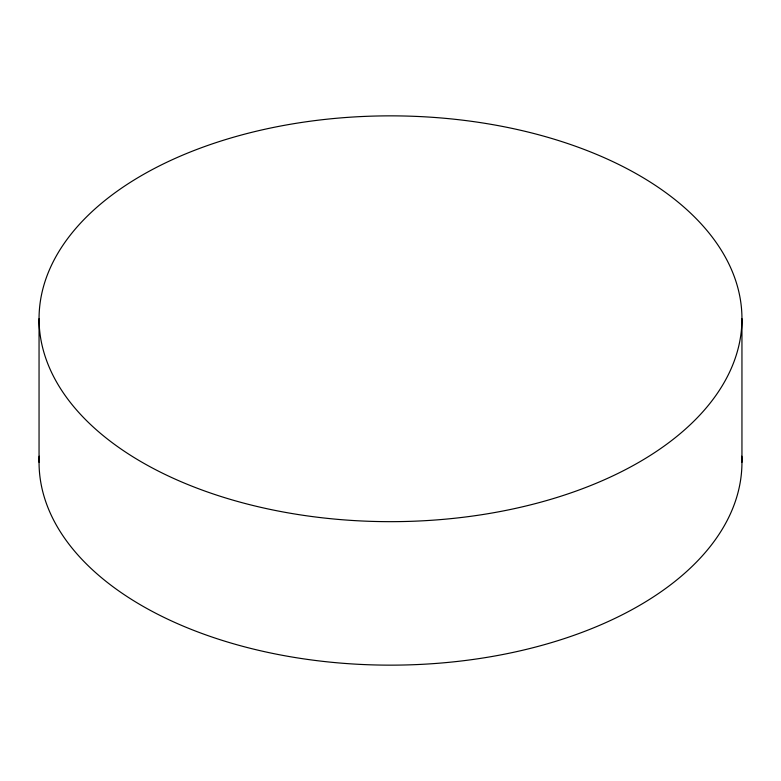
<?xml version="1.0" encoding="UTF-8"?>
<svg xmlns="http://www.w3.org/2000/svg" width="781" height="781" viewBox="0 0 781 781"><rect width="100%" height="100%" fill="white"/><g stroke="black" fill="none" stroke-linecap="round" stroke-linejoin="round"><path stroke-width="1.17" d="M741.95 318.755A351.45 202.904 0 0 1 214.775 494.48A351.45 202.904 0 0 1 214.775 143.04A351.45 202.904 0 0 1 741.95 318.755L741.95 462.245M39.05 318.755L39.05 462.245M741.794 456.202A351.45 202.904 0 0 1 390.5 665.148A351.45 202.904 0 0 1 39.206 456.202"/></g></svg>
